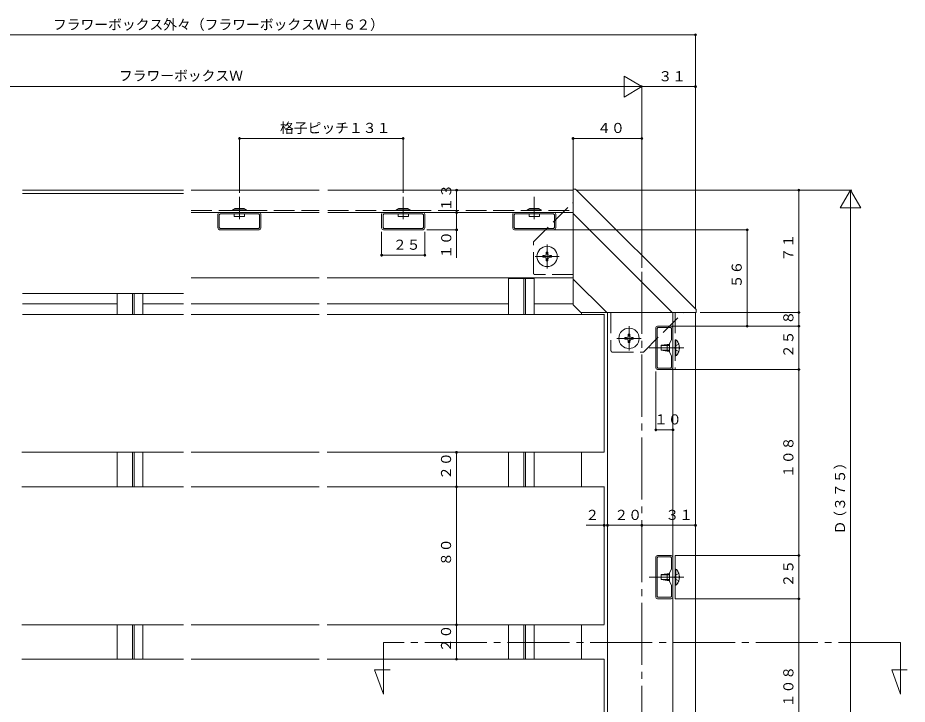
# Model space of a CAD drawing. Units: millimetres, scale not verified. Extents: x -1682 to -296, y -1188 to 1054.
# Drawn here: x -1356 to -840, y -701 to -303 of the extents above; entities that cross this region are included whole.
import ezdxf
from ezdxf.enums import TextEntityAlignment as Align

# ---------------------------------------------------------------- set-up
doc = ezdxf.new("R2010")
doc.units = ezdxf.units.MM
doc.header["$LTSCALE"] = 4
doc.linetypes.add('CHAIN2', pattern=[12, 9, -1, 1, -1])
doc.linetypes.add('DASHED3', pattern=[4, 3, -1])
for name, color, linetype, lineweight in [('0-3_YKK_11', 7, 'Continuous', 9), ('0-4_YKK_12', 2, 'Continuous', 9), ('0-7_YKK_13', 4, 'Continuous', 9), ('0-8_YKK_D', 6, 'Continuous', 9)]:
    doc.layers.add(name, color=color, linetype=linetype, lineweight=lineweight)
doc.styles.add('ＭＳ ゴシック', font='')
doc.styles.get('ＭＳ ゴシック').set_extended_font_data('MS Gothic')

msp = doc.modelspace()

# ---------------------------------------------------------------- linework, layer by layer
at = {"layer": '0-3_YKK_11'}
for p, q in [((-1239.765, -425.21), (-1239.765, -417.21)), ((-1238.765, -416.21), (-1215.765, -416.21)), ((-1238.465, -417.01), (-1216.065, -417.01)), ((-1214.765, -417.21), (-1214.765, -425.21)), ((-1144.765, -425.21), (-1144.765, -417.21)), ((-1143.765, -416.21), (-1120.765, -416.21)), ((-1143.465, -417.01), (-1121.065, -417.01)), ((-1119.765, -417.21), (-1119.765, -425.21)), ((-1068.765, -425.21), (-1068.765, -417.21)), ((-1067.765, -416.21), (-1044.765, -416.21)), ((-1067.465, -417.01), (-1045.065, -417.01)), ((-1043.765, -417.21), (-1043.765, -425.21)), ((-1215.765, -426.21), (-1238.765, -426.21)), ((-1216.065, -425.41), (-1238.465, -425.41)), ((-1215.565, -424.91), (-1216.065, -425.41)), ((-1120.765, -426.21), (-1143.765, -426.21)), ((-1121.065, -425.41), (-1143.465, -425.41)), ((-1120.565, -424.91), (-1121.065, -425.41)), ((-1044.765, -426.21), (-1067.765, -426.21)), ((-1045.065, -425.41), (-1067.465, -425.41)), ((-1044.565, -424.91), (-1045.065, -425.41)), ((-985.765, -506.21), (-985.765, -483.21)), ((-984.965, -483.51), (-984.965, -505.91)), ((-984.765, -482.21), (-976.765, -482.21)), ((-976.565, -490.131), (-976.565, -483.51)), ((-975.765, -483.21), (-975.765, -506.21)), ((-976.765, -507.21), (-984.765, -507.21)), ((-985.765, -639.21), (-985.765, -616.21)), ((-984.965, -616.51), (-984.965, -638.91)), ((-984.765, -615.21), (-976.765, -615.21)), ((-976.565, -623.131), (-976.565, -616.51)), ((-975.765, -616.21), (-975.765, -639.21)), ((-976.765, -640.21), (-984.765, -640.21))]:
    msp.add_line(p, q, dxfattribs=at)
for points in [[(-1238.465, -425.41), (-1238.965, -424.91), (-1238.965, -417.51), (-1238.465, -417.01)], [(-1216.065, -417.01), (-1215.565, -417.51), (-1215.565, -424.91)], [(-1143.465, -425.41), (-1143.965, -424.91), (-1143.965, -417.51), (-1143.465, -417.01)], [(-1121.065, -417.01), (-1120.565, -417.51), (-1120.565, -424.91)], [(-1067.465, -425.41), (-1067.965, -424.91), (-1067.965, -417.51), (-1067.465, -417.01)], [(-1045.065, -417.01), (-1044.565, -417.51), (-1044.565, -424.91)], [(-976.565, -483.51), (-977.065, -483.01), (-984.465, -483.01), (-984.965, -483.51)], [(-977.065, -506.41), (-976.565, -505.91), (-976.565, -499.288), (-977.765, -497.21), (-977.765, -492.21), (-976.565, -490.131)], [(-984.965, -505.91), (-984.465, -506.41), (-977.065, -506.41)], [(-976.565, -616.51), (-977.065, -616.01), (-984.465, -616.01), (-984.965, -616.51)], [(-977.065, -639.41), (-976.565, -638.91), (-976.565, -632.288), (-977.765, -630.21), (-977.765, -625.21), (-976.565, -623.131)], [(-984.965, -638.91), (-984.465, -639.41), (-977.065, -639.41)]]:
    msp.add_lwpolyline(points, dxfattribs=at)
for centre, start, end in [((-1238.765, -417.21), 90, 180), ((-1215.765, -417.21), 0, 90), ((-1143.765, -417.21), 90, 180), ((-1120.765, -417.21), 0, 90), ((-1067.765, -417.21), 90, 180), ((-1044.765, -417.21), 0, 90), ((-1238.765, -425.21), 180, 270), ((-1215.765, -425.21), 270, 0), ((-1143.765, -425.21), 180, 270), ((-1120.765, -425.21), 270, 0), ((-1067.765, -425.21), 180, 270), ((-1044.765, -425.21), 270, 0), ((-984.765, -483.21), 90, 180), ((-976.765, -483.21), 0, 90), ((-984.765, -506.21), 180, 270), ((-976.765, -506.21), 270, 0), ((-984.765, -616.21), 90, 180), ((-976.765, -616.21), 0, 90), ((-984.765, -639.21), 180, 270), ((-976.765, -639.21), 270, 0)]:
    msp.add_arc(centre, 1, start, end, dxfattribs=at)
at = {"layer": '0-4_YKK_12'}
for p, q in [((-1353.113, -403.21), (-1259.768, -403.21)), ((-1353.113, -405.21), (-1259.768, -405.21)), ((-1180.967, -403.21), (-1255.268, -403.21)), ((-1033.765, -403.21), (-1175.987, -403.21)), ((-1033.765, -454.71), (-1033.765, -404.71)), ((-1180.967, -416.21), (-1255.268, -416.21)), ((-1033.765, -416.21), (-1175.987, -416.21)), ((-1180.967, -454.21), (-1255.268, -454.21)), ((-1033.765, -454.21), (-1176.467, -454.21)), ((-1071.265, -454.41), (-1056.265, -454.41)), ((-1071.265, -454.51), (-1071.265, -475.31)), ((-1062.265, -475.41), (-1062.265, -454.51)), ((-1061.265, -454.51), (-1061.265, -475.41)), ((-1056.265, -454.51), (-1056.265, -475.31)), ((-1033.765, -454.21), (-1033.765, -469.21)), ((-1259.768, -463.21), (-1353.113, -463.21)), ((-1298.265, -463.21), (-1298.265, -475.31)), ((-1289.265, -463.21), (-1289.265, -475.31)), ((-1288.265, -463.21), (-1288.265, -475.31)), ((-1283.265, -463.21), (-1283.265, -475.31)), ((-1353.113, -469.21), (-1298.265, -469.21)), ((-1259.768, -469.21), (-1283.265, -469.21)), ((-1180.967, -469.21), (-1255.268, -469.21)), ((-1071.265, -469.21), (-1176.467, -469.21)), ((-1033.765, -469.21), (-1056.265, -469.21)), ((-1028.765, -474.21), (-1028.765, -475.21)), ((-1013.765, -778.21), (-1013.765, -474.21)), ((-975.765, -474.21), (-975.765, -778.21)), ((-962.765, -778.21), (-962.765, -474.21)), ((-1353.113, -475.31), (-1259.768, -475.31)), ((-1255.268, -475.31), (-1180.967, -475.31)), ((-1176.467, -475.31), (-1015.765, -475.31)), ((-1015.765, -475.21), (-1015.765, -555.21)), ((-1259.768, -555.31), (-1353.593, -555.31)), ((-1298.265, -555.31), (-1298.265, -575.31)), ((-1289.265, -575.31), (-1289.265, -555.31)), ((-1288.265, -555.31), (-1288.265, -575.31)), ((-1283.265, -555.31), (-1283.265, -575.31)), ((-1180.967, -555.31), (-1255.268, -555.31)), ((-1015.765, -555.31), (-1176.467, -555.31)), ((-1071.265, -555.31), (-1071.265, -575.31)), ((-1062.265, -575.31), (-1062.265, -555.31)), ((-1061.265, -555.31), (-1061.265, -575.31)), ((-1056.265, -555.31), (-1056.265, -575.31)), ((-1028.765, -555.31), (-1028.765, -575.31)), ((-1259.768, -575.31), (-1353.593, -575.31)), ((-1180.967, -575.31), (-1255.268, -575.31)), ((-1015.765, -575.31), (-1176.467, -575.31)), ((-1015.765, -575.21), (-1015.765, -655.21)), ((-1259.768, -655.31), (-1353.593, -655.31)), ((-1298.265, -655.31), (-1298.265, -675.31)), ((-1289.265, -675.31), (-1289.265, -655.31)), ((-1288.265, -655.31), (-1288.265, -675.31)), ((-1283.265, -655.31), (-1283.265, -675.31)), ((-1180.967, -655.31), (-1255.268, -655.31)), ((-1015.765, -655.31), (-1176.467, -655.31)), ((-1071.265, -655.31), (-1071.265, -675.31)), ((-1062.265, -675.31), (-1062.265, -655.31)), ((-1061.265, -655.31), (-1061.265, -675.31)), ((-1056.265, -655.31), (-1056.265, -675.31)), ((-1028.765, -655.31), (-1028.765, -675.31)), ((-1259.768, -675.31), (-1353.593, -675.31)), ((-1180.967, -675.31), (-1255.268, -675.31)), ((-1015.765, -675.31), (-1176.467, -675.31)), ((-1015.765, -675.31), (-1015.765, -754.156))]:
    msp.add_line(p, q, dxfattribs=at)
at = {"layer": '0-4_YKK_12', "linetype": 'DASHED3'}
for p, q in [((-1255.268, -415.01), (-1180.967, -415.01)), ((-1175.987, -415.01), (-1033.765, -415.01)), ((-974.565, -474.21), (-974.565, -507.21)), ((-974.565, -615.21), (-974.565, -640.21))]:
    msp.add_line(p, q, dxfattribs=at)
at = {"layer": '0-4_YKK_12', "linetype": 'CHAIN2'}
for p, q in [((-993.765, -450.656), (-993.765, -788.21)), ((-1143.765, -665.54), (-1143.765, -695.54)), ((-843.765, -665.54), (-1143.765, -665.54)), ((-843.765, -695.54), (-843.765, -665.54))]:
    msp.add_line(p, q, dxfattribs=at)
for points in [[(-1143.765, -695.54), (-1148.895, -681.445), (-1139.895, -681.445)], [(-843.765, -695.54), (-848.895, -681.445), (-839.895, -681.445)]]:
    msp.add_lwpolyline(points, dxfattribs=at)
at = {"layer": '0-7_YKK_13', "linetype": 'CHAIN2'}
for p, q in [((-1227.265, -407.078), (-1227.265, -420.162)), ((-1132.265, -407.078), (-1132.265, -420.162)), ((-1056.265, -407.078), (-1056.265, -420.162)), ((-1048.765, -434.71), (-1048.765, -448.71)), ((-1055.765, -441.71), (-1041.765, -441.71)), ((-1001.265, -496.21), (-1001.265, -482.21)), ((-994.265, -489.21), (-1008.265, -489.21)), ((-969.532, -494.71), (-989.565, -494.71)), ((-969.532, -627.71), (-989.565, -627.71))]:
    msp.add_line(p, q, dxfattribs=at)
at = {"layer": '0-7_YKK_13'}
for p, q in [((-1032.472, -402.71), (-1033.765, -402.71)), ((-1033.765, -469.503), (-1033.765, -402.71)), ((-1032.119, -402.856), (-962.412, -472.563)), ((-1231.34, -414.71), (-1229.954, -413.91)), ((-1223.19, -414.71), (-1231.34, -414.71)), ((-1231.34, -414.71), (-1231.34, -415.01)), ((-1231.34, -415.01), (-1223.19, -415.01)), ((-1230.265, -417.01), (-1230.265, -418.51)), ((-1224.576, -413.91), (-1229.954, -413.91)), ((-1224.265, -417.01), (-1224.265, -418.51)), ((-1136.34, -414.71), (-1134.954, -413.91)), ((-1128.19, -414.71), (-1136.34, -414.71)), ((-1136.34, -414.71), (-1136.34, -415.01)), ((-1136.34, -415.01), (-1128.19, -415.01)), ((-1135.265, -417.01), (-1135.265, -418.51)), ((-1129.576, -413.91), (-1134.954, -413.91)), ((-1129.265, -417.01), (-1129.265, -418.51)), ((-1060.34, -414.71), (-1058.954, -413.91)), ((-1060.34, -414.71), (-1060.34, -415.01)), ((-1052.19, -414.71), (-1060.34, -414.71)), ((-1060.34, -415.01), (-1052.19, -415.01)), ((-1059.265, -417.01), (-1059.265, -418.51)), ((-1053.576, -413.91), (-1058.954, -413.91)), ((-1053.265, -417.01), (-1053.265, -418.51)), ((-1033.765, -416.71), (-976.265, -474.21)), ((-1230.265, -418.51), (-1224.265, -418.51)), ((-1135.265, -418.51), (-1129.265, -418.51)), ((-1059.265, -418.51), (-1053.265, -418.51)), ((-1050.235, -441.22), (-1051.215, -441.22)), ((-1047.295, -442.2), (-1046.315, -442.2)), ((-1033.619, -454.856), (-1014.412, -474.063)), ((-1029.412, -474.063), (-1033.619, -469.856)), ((-1029.058, -474.21), (-962.265, -474.21)), ((-962.265, -472.917), (-962.265, -474.21)), ((-1003.715, -488.72), (-1002.735, -488.72)), ((-1003.715, -489.7), (-1003.715, -488.72)), ((-1002.735, -489.7), (-1003.715, -489.7)), ((-1001.755, -487.74), (-1001.755, -486.76)), ((-999.795, -488.72), (-998.815, -488.72)), ((-998.815, -489.7), (-999.795, -489.7)), ((-998.815, -488.72), (-998.815, -489.7)), ((-974.565, -490.01), (-974.565, -496.71)), ((-1000.775, -490.68), (-1000.775, -491.66)), ((-982.565, -493.26), (-979.065, -492.71)), ((-982.565, -496.16), (-982.565, -493.26)), ((-977.765, -493.31), (-982.565, -493.31)), ((-979.065, -492.71), (-977.765, -492.71)), ((-979.065, -492.71), (-979.065, -496.71)), ((-974.565, -499.41), (-974.565, -492.71)), ((-977.765, -496.11), (-982.565, -496.11)), ((-982.565, -496.16), (-979.065, -496.71)), ((-977.765, -496.71), (-979.065, -496.71)), ((-974.565, -623.01), (-974.565, -629.71)), ((-982.565, -626.26), (-979.065, -625.71)), ((-982.565, -629.16), (-982.565, -626.26)), ((-977.765, -626.31), (-982.565, -626.31)), ((-977.765, -629.11), (-982.565, -629.11)), ((-982.565, -629.16), (-979.065, -629.71)), ((-979.065, -625.71), (-977.765, -625.71)), ((-979.065, -625.71), (-979.065, -629.71)), ((-974.565, -632.41), (-974.565, -625.71)), ((-977.765, -629.71), (-979.065, -629.71))]:
    msp.add_line(p, q, dxfattribs=at)
at = {"layer": '0-7_YKK_13', "linetype": 'DASHED3'}
for p, q in [((-1056.619, -433.211), (-1033.765, -410.357)), ((-1056.765, -451.21), (-1056.765, -433.564)), ((-1033.765, -452.21), (-1055.765, -452.21)), ((-1011.765, -474.21), (-1011.765, -496.21)), ((-992.766, -497.063), (-969.913, -474.21)), ((-974.565, -490.01), (-974.054, -490.01)), ((-974.054, -490.01), (-974.054, -496.71)), ((-974.054, -499.41), (-974.054, -492.71)), ((-1010.765, -497.21), (-993.12, -497.21)), ((-974.565, -499.41), (-974.054, -499.41)), ((-974.565, -623.01), (-974.054, -623.01)), ((-974.054, -623.01), (-974.054, -629.71)), ((-974.054, -632.41), (-974.054, -625.71)), ((-974.565, -632.41), (-974.054, -632.41))]:
    msp.add_line(p, q, dxfattribs=at)
at = {"layer": '0-7_YKK_13'}
for points in [[(-1223.19, -415.01), (-1223.19, -414.71), (-1224.576, -413.91)], [(-1128.19, -415.01), (-1128.19, -414.71), (-1129.576, -413.91)], [(-1052.19, -415.01), (-1052.19, -414.71), (-1053.576, -413.91)], [(-1051.215, -441.22), (-1051.215, -442.2), (-1050.235, -442.2)], [(-1048.275, -440.24), (-1048.275, -439.26), (-1049.255, -439.26), (-1049.255, -440.24)], [(-1049.255, -443.18), (-1049.255, -444.16), (-1048.275, -444.16), (-1048.275, -443.18)], [(-1046.315, -442.2), (-1046.315, -441.22), (-1047.295, -441.22)], [(-1001.755, -486.76), (-1000.775, -486.76), (-1000.775, -487.74)], [(-1000.775, -491.66), (-1001.755, -491.66), (-1001.755, -490.68)]]:
    msp.add_lwpolyline(points, dxfattribs=at)
at = {"layer": '0-7_YKK_13', "linetype": 'DASHED3'}
for points in [[(-972.411, -492.61), (-974.359, -493.56), (-974.97, -494.71)], [(-972.411, -496.81), (-974.359, -495.86), (-974.97, -494.71)], [(-972.411, -625.61), (-974.359, -626.56), (-974.97, -627.71)], [(-972.411, -629.81), (-974.359, -628.86), (-974.97, -627.71)]]:
    msp.add_lwpolyline(points, dxfattribs=at)
at = {"layer": '0-7_YKK_13'}
for centre in [(-1048.765, -441.71), (-1001.265, -489.21)]:
    msp.add_circle(centre, 5.9, dxfattribs=at)
for centre, radius, start, end in [((-1032.472, -403.21), 0.5, 45, 90), ((-1050.235, -440.24), 0.98, 270, 0), ((-1050.235, -443.18), 0.98, 0, 90), ((-1047.295, -440.24), 0.98, 180, 270), ((-1047.295, -443.18), 0.98, 90, 180), ((-1033.265, -454.503), 0.5, 180, 225), ((-1033.265, -469.503), 0.5, 180, 225), ((-1029.058, -473.71), 0.5, 225, 270), ((-1014.058, -473.71), 0.5, 225, 270), ((-962.765, -472.917), 0.5, 0, 45), ((-1002.735, -487.74), 0.98, 270, 0), ((-1002.735, -490.68), 0.98, 0, 90), ((-999.795, -487.74), 0.98, 180, 270), ((-999.795, -490.68), 0.98, 90, 180), ((-993.12, -496.71), 0.5, 270, 314.99998)]:
    msp.add_arc(centre, radius, start, end, dxfattribs=at)
at = {"layer": '0-7_YKK_13', "linetype": 'DASHED3'}
for centre, radius, start, end in [((-1056.265, -433.564), 0.5, 135, 180), ((-1055.765, -451.21), 1, 180, 270), ((-978.613, -494.71), 6.548, 314.12695, 45.87303), ((-1010.765, -496.21), 1, 180, 270), ((-978.613, -627.71), 6.548, 314.12695, 45.87303)]:
    msp.add_arc(centre, radius, start, end, dxfattribs=at)
at = {"layer": '0-8_YKK_D'}
for p, q in [((-962.765, -313.255), (-1564.265, -313.255)), ((-962.765, -471.961), (-962.765, -312.505)), ((-1004.152, -349.237), (-1004.152, -337.243)), ((-993.765, -343.239), (-1004.152, -337.243)), ((-1533.265, -343.239), (-993.765, -343.239)), ((-993.765, -343.239), (-1004.152, -349.237)), ((-993.765, -448.407), (-993.765, -342.49)), ((-993.765, -343.239), (-962.765, -343.239)), ((-962.765, -359.189), (-962.765, -342.49)), ((-993.765, -370.921), (-993.765, -372.475)), ((-1227.265, -404.829), (-1227.265, -372.475)), ((-1132.265, -373.225), (-1227.265, -373.225)), ((-1132.265, -404.829), (-1132.265, -372.475)), ((-1033.765, -402.461), (-1033.765, -372.475)), ((-1033.765, -373.225), (-993.765, -373.225)), ((-1101.258, -403.21), (-1101.258, -416.21)), ((-1031.516, -403.21), (-872.06, -403.21)), ((-1031.516, -403.21), (-902.045, -403.21)), ((-902.795, -403.21), (-902.795, -474.21)), ((-872.81, -403.21), (-866.813, -413.597)), ((-872.81, -403.21), (-872.81, -778.21)), ((-1118.516, -416.21), (-1100.508, -416.21)), ((-1118.516, -416.21), (-1100.508, -416.21)), ((-1101.258, -442.551), (-1101.258, -416.21)), ((-1144.765, -427.459), (-1144.765, -441.701)), ((-1119.765, -427.459), (-1119.765, -441.701)), ((-1118.516, -426.21), (-1100.508, -426.21)), ((-1065.516, -426.21), (-932.03, -426.21)), ((-932.78, -426.21), (-932.78, -482.21)), ((-1144.765, -440.952), (-1119.765, -440.952)), ((-960.016, -474.21), (-902.045, -474.21)), ((-960.016, -474.21), (-902.045, -474.21)), ((-902.795, -474.21), (-902.795, -482.21)), ((-982.516, -482.21), (-932.03, -482.21)), ((-974.516, -482.21), (-902.045, -482.21)), ((-974.516, -482.21), (-902.045, -482.21)), ((-902.795, -507.21), (-902.795, -482.21)), ((-985.765, -508.458), (-985.765, -543.008)), ((-979.516, -507.21), (-902.045, -507.21)), ((-975.765, -508.458), (-975.765, -543.008)), ((-948.784, -507.21), (-902.045, -507.21)), ((-902.795, -507.21), (-902.795, -615.21)), ((-985.765, -542.258), (-975.765, -542.258)), ((-1101.378, -555.31), (-1101.378, -575.31)), ((-1101.383, -575.31), (-1101.383, -655.31)), ((-1026.11, -597.651), (-1013.765, -597.651)), ((-1013.765, -597.651), (-993.765, -597.651)), ((-993.765, -597.651), (-962.765, -597.651)), ((-974.516, -615.21), (-902.045, -615.21)), ((-949.419, -615.21), (-902.045, -615.21)), ((-902.795, -615.21), (-902.795, -640.21)), ((-974.516, -640.21), (-902.045, -640.21)), ((-949.566, -640.21), (-902.045, -640.21)), ((-902.795, -640.21), (-902.795, -748.21)), ((-1101.388, -655.31), (-1101.388, -675.31))]:
    msp.add_line(p, q, dxfattribs=at)
msp.add_lwpolyline([(-872.81, -403.21), (-878.807, -413.597), (-866.813, -413.597)], dxfattribs=at)
for centre, start, end in [((-962.765, -313.255), 0, 180), ((-962.765, -313.255), 180, 0), ((-962.765, -343.239), 0, 180), ((-962.765, -343.239), 180, 0), ((-1227.265, -373.225), 0, 180), ((-1227.265, -373.225), 180, 0), ((-1132.265, -373.225), 0, 180), ((-1132.265, -373.225), 180, 0), ((-1033.765, -373.225), 0, 180), ((-1033.765, -373.225), 180, 0), ((-993.765, -373.225), 0, 180), ((-993.765, -373.225), 180, 0), ((-1101.258, -403.21), 0, 180), ((-1101.258, -403.21), 180, 0), ((-902.795, -403.21), 0, 180), ((-902.795, -403.21), 180, 0), ((-1101.258, -416.21), 0, 180), ((-1101.258, -416.21), 0, 180), ((-1101.258, -416.21), 180, 0), ((-1101.258, -416.21), 180, 0), ((-1101.258, -426.21), 0, 180), ((-1101.258, -426.21), 180, 0), ((-932.78, -426.21), 0, 180), ((-932.78, -426.21), 180, 0), ((-1144.765, -440.952), 0, 180), ((-1144.765, -440.952), 180, 0), ((-1119.765, -440.952), 0, 180), ((-1119.765, -440.952), 180, 0), ((-902.795, -474.21), 0, 180), ((-902.795, -474.21), 0, 180), ((-902.795, -474.21), 180, 0), ((-902.795, -474.21), 180, 0), ((-932.78, -482.21), 0, 180), ((-932.78, -482.21), 180, 0), ((-902.795, -482.21), 0, 180), ((-902.795, -482.21), 0, 180), ((-902.795, -482.21), 180, 0), ((-902.795, -482.21), 180, 0), ((-902.795, -507.21), 0, 180), ((-902.795, -507.21), 0, 180), ((-902.795, -507.21), 180, 0), ((-902.795, -507.21), 180, 0), ((-985.765, -542.258), 0, 180), ((-975.765, -542.258), 0, 180), ((-985.765, -542.258), 180, 0), ((-975.765, -542.258), 180, 0), ((-1101.378, -555.31), 0, 180), ((-1101.378, -555.31), 180, 0), ((-1101.383, -575.31), 0, 180), ((-1101.383, -575.31), 180, 0), ((-1101.378, -575.31), 0, 180), ((-1101.378, -575.31), 180, 0), ((-1015.765, -597.651), 0, 180), ((-1015.765, -597.651), 180, 0), ((-1013.765, -597.651), 0, 180), ((-1013.765, -597.651), 0, 180), ((-1013.765, -597.651), 180, 0), ((-1013.765, -597.651), 180, 0), ((-993.765, -597.651), 0, 180), ((-993.765, -597.651), 0, 180), ((-993.765, -597.651), 180, 0), ((-993.765, -597.651), 180, 0), ((-962.765, -597.651), 0, 180), ((-962.765, -597.651), 180, 0), ((-902.795, -615.21), 0, 180), ((-902.795, -615.21), 0, 180), ((-902.795, -615.21), 180, 0), ((-902.795, -615.21), 180, 0), ((-902.795, -640.21), 0, 180), ((-902.795, -640.21), 0, 180), ((-902.795, -640.21), 180, 0), ((-902.795, -640.21), 180, 0), ((-1101.388, -655.31), 0, 180), ((-1101.383, -655.31), 0, 180), ((-1101.388, -655.31), 180, 0), ((-1101.383, -655.31), 180, 0), ((-1101.388, -675.31), 0, 180), ((-1101.388, -675.31), 180, 0)]:
    msp.add_arc(centre, 0.562, start, end, dxfattribs=at)

# ---------------------------------------------------------------- texts
at = {"layer": '0-8_YKK_D', "color": 4, "style": 'ＭＳ ゴシック'}
for s, p in [('フラワーボックス外々（フラワーボックスＷ＋６２）', (-1335.452, -311.905)), ('フラワーボックスＷ', (-1297.193, -341.59)), ('３１', (-984.235, -341.89)), ('格子ピッチ１３１', (-1203.726, -371.875)), ('４０', (-1019.735, -371.875)), ('２５', (-1138.235, -439.602)), ('１０', (-986.735, -540.909)), ('２', (-1026.577, -596.301)), ('２０', (-1009.735, -596.301)), ('３１', (-980.173, -596.301))]:
    msp.add_text(s, height=5.865, dxfattribs=at).set_placement(p, align=Align.BOTTOM_LEFT)
for s, p in [('１３', (-1102.607, -415.679)), ('１０', (-1102.607, -443.019)), ('７１', (-904.144, -444.679)), ('５６', (-934.13, -460.179)), ('８', (-904.144, -481.181)), ('２５', (-904.144, -500.679)), ('１０８', (-904.144, -570.178)), ('２０', (-1102.728, -571.279)), ('（３７５）', (-874.159, -597.257)), ('Ｄ', (-874.159, -602.865)), ('８０', (-1102.732, -621.279)), ('２５', (-904.144, -633.679)), ('２０', (-1102.737, -671.279)), ('１０８', (-904.144, -703.178))]:
    msp.add_text(s, height=5.865, rotation=90, dxfattribs=at).set_placement(p, align=Align.BOTTOM_LEFT)

doc.saveas('drawing.dxf')
